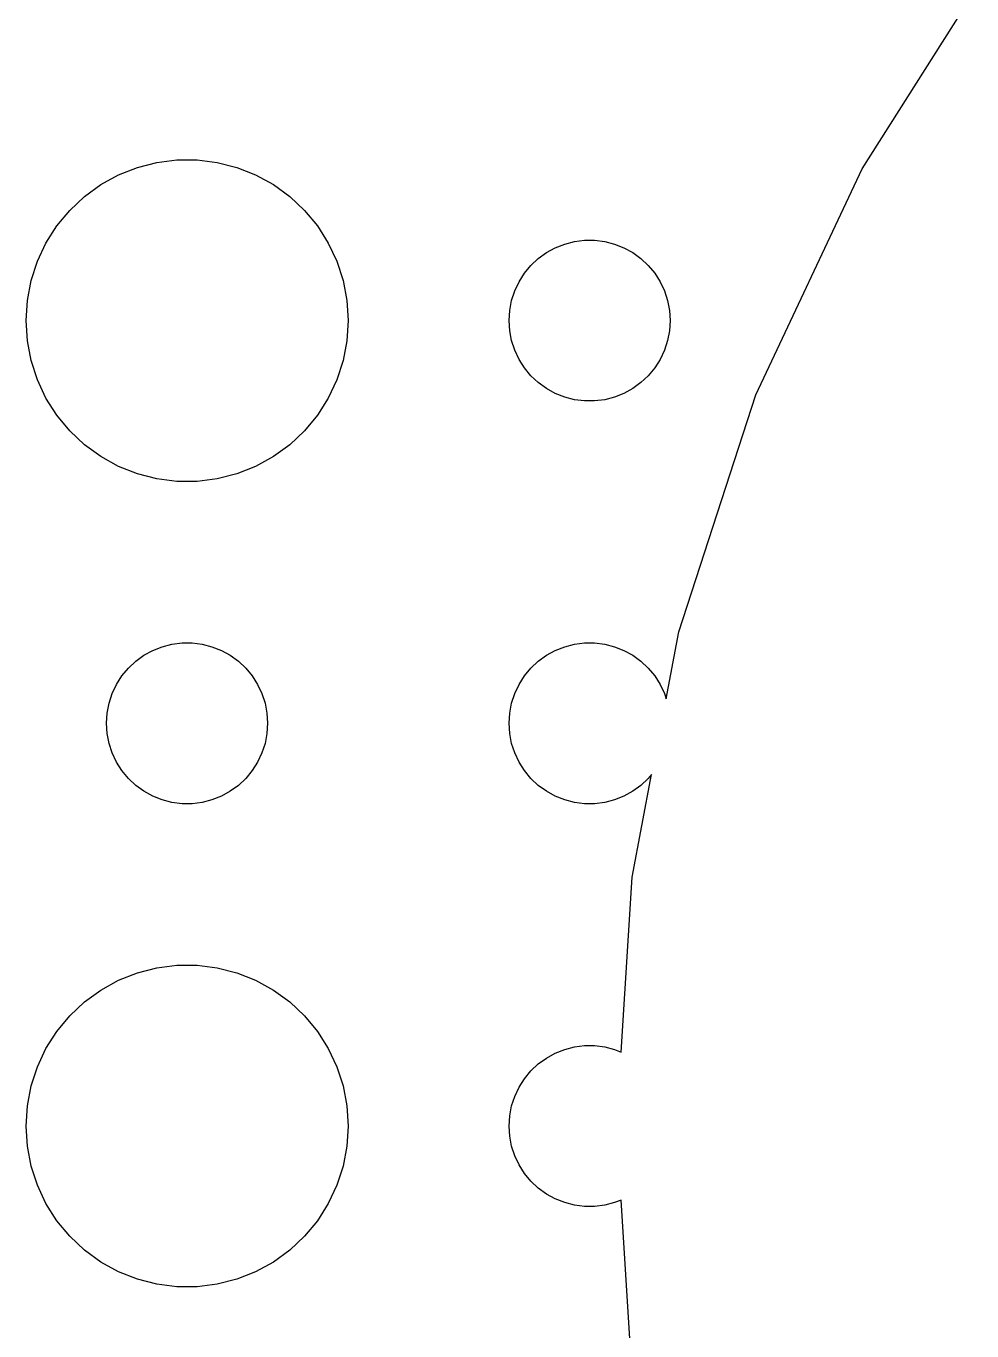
# Model space of a CAD drawing. Header units: metres. Extents: x -97 to 97, y -97 to 97.
# Drawn here: x -48 to -30.38, y -3.82 to 20.48 of the extents above; entities that cross this region are included whole.
import ezdxf

# ---------------------------------------------------------------- set-up
doc = ezdxf.new("R2010")
doc.units = ezdxf.units.M

msp = doc.modelspace()

# ---------------------------------------------------------------- linework, layer by layer
for p, q in [((-32.4233, 17.8249), (-30.376, 21.0509)), ((-45.5621, 17.9469), (-45.1884, 17.9941)), ((-45.1884, 17.9941), (-44.8116, 17.9941)), ((-44.8116, 17.9941), (-44.4379, 17.9469)), ((-46.2773, 17.7145), (-45.927, 17.8532)), ((-45.927, 17.8532), (-45.5621, 17.9469)), ((-44.4379, 17.9469), (-44.0729, 17.8532)), ((-44.0729, 17.8532), (-43.7227, 17.7145)), ((-34.4017, 13.6206), (-32.4233, 17.8249)), ((-46.9123, 17.3115), (-46.6075, 17.533)), ((-46.6075, 17.533), (-46.2773, 17.7145)), ((-43.7227, 17.7145), (-43.3925, 17.533)), ((-43.3925, 17.533), (-43.0877, 17.3115)), ((-47.1869, 17.0536), (-46.9123, 17.3115)), ((-43.0877, 17.3115), (-42.8131, 17.0536)), ((-47.427, 16.7634), (-47.1869, 17.0536)), ((-42.8131, 17.0536), (-42.5729, 16.7634)), ((-47.6289, 16.4453), (-47.427, 16.7634)), ((-42.5729, 16.7634), (-42.3711, 16.4453)), ((-47.7893, 16.1044), (-47.6289, 16.4453)), ((-42.3711, 16.4453), (-42.2107, 16.1044)), ((-38.3037, 16.2665), (-38.1387, 16.3572)), ((-38.1387, 16.3572), (-37.9635, 16.4266)), ((-37.9635, 16.4266), (-37.7811, 16.4734)), ((-37.7811, 16.4734), (-37.5942, 16.497)), ((-37.5942, 16.497), (-37.4058, 16.497)), ((-37.4058, 16.497), (-37.2189, 16.4734)), ((-37.2189, 16.4734), (-37.0365, 16.4266)), ((-37.0365, 16.4266), (-36.8613, 16.3572)), ((-36.8613, 16.3572), (-36.6963, 16.2665)), ((-47.9057, 15.7461), (-47.7893, 16.1044)), ((-42.2107, 16.1044), (-42.0942, 15.7461)), ((-38.5934, 16.0268), (-38.4561, 16.1558)), ((-38.4561, 16.1558), (-38.3037, 16.2665)), ((-36.6963, 16.2665), (-36.5439, 16.1558)), ((-36.5439, 16.1558), (-36.4065, 16.0268)), ((-38.8145, 15.7226), (-38.7135, 15.8817)), ((-38.7135, 15.8817), (-38.5934, 16.0268)), ((-36.4065, 16.0268), (-36.2865, 15.8817)), ((-36.2865, 15.8817), (-36.1855, 15.7226)), ((-47.9763, 15.376), (-47.9057, 15.7461)), ((-42.0942, 15.7461), (-42.0237, 15.376)), ((-38.8947, 15.5522), (-38.8145, 15.7226)), ((-36.1855, 15.7226), (-36.1053, 15.5522)), ((-48, 15), (-47.9763, 15.376)), ((-42.0237, 15.376), (-42, 15)), ((-38.9882, 15.188), (-38.9529, 15.373)), ((-38.9529, 15.373), (-38.8947, 15.5522)), ((-36.1053, 15.5522), (-36.0471, 15.373)), ((-36.0471, 15.373), (-36.0118, 15.188)), ((-39, 15), (-38.9882, 15.188)), ((-36.0118, 15.188), (-36, 15)), ((-47.9763, 14.624), (-48, 15)), ((-42, 15), (-42.0237, 14.624)), ((-38.9882, 14.812), (-39, 15)), ((-36, 15), (-36.0118, 14.812)), ((-47.9057, 14.2539), (-47.9763, 14.624)), ((-42.0237, 14.624), (-42.0942, 14.2539)), ((-38.9529, 14.627), (-38.9882, 14.812)), ((-38.8947, 14.4478), (-38.9529, 14.627)), ((-36.0471, 14.627), (-36.1053, 14.4478)), ((-36.0118, 14.812), (-36.0471, 14.627)), ((-38.8145, 14.2774), (-38.8947, 14.4478)), ((-36.1053, 14.4478), (-36.1855, 14.2774)), ((-47.7893, 13.8956), (-47.9057, 14.2539)), ((-42.0942, 14.2539), (-42.2107, 13.8956)), ((-38.7135, 14.1183), (-38.8145, 14.2774)), ((-38.5934, 13.9732), (-38.7135, 14.1183)), ((-36.2865, 14.1183), (-36.4065, 13.9732)), ((-36.1855, 14.2774), (-36.2865, 14.1183)), ((-47.6289, 13.5547), (-47.7893, 13.8956)), ((-42.2107, 13.8956), (-42.3711, 13.5547)), ((-38.4561, 13.8442), (-38.5934, 13.9732)), ((-36.4065, 13.9732), (-36.5439, 13.8442)), ((-38.3037, 13.7335), (-38.4561, 13.8442)), ((-38.1387, 13.6427), (-38.3037, 13.7335)), ((-37.9635, 13.5734), (-38.1387, 13.6427)), ((-36.8613, 13.6427), (-37.0365, 13.5734)), ((-36.6963, 13.7335), (-36.8613, 13.6427)), ((-36.5439, 13.8442), (-36.6963, 13.7335)), ((-35.8376, 9.20152), (-34.4017, 13.6206)), ((-47.427, 13.2366), (-47.6289, 13.5547)), ((-42.3711, 13.5547), (-42.5729, 13.2366)), ((-37.7811, 13.5266), (-37.9635, 13.5734)), ((-37.5942, 13.5029), (-37.7811, 13.5266)), ((-37.4058, 13.5029), (-37.5942, 13.5029)), ((-37.2189, 13.5266), (-37.4058, 13.5029)), ((-37.0365, 13.5734), (-37.2189, 13.5266)), ((-47.1869, 12.9464), (-47.427, 13.2366)), ((-42.5729, 13.2366), (-42.8131, 12.9464)), ((-46.9123, 12.6884), (-47.1869, 12.9464)), ((-42.8131, 12.9464), (-43.0877, 12.6884)), ((-46.6075, 12.467), (-46.9123, 12.6884)), ((-43.0877, 12.6884), (-43.3925, 12.467)), ((-46.2773, 12.2855), (-46.6075, 12.467)), ((-43.3925, 12.467), (-43.7227, 12.2855)), ((-45.927, 12.1468), (-46.2773, 12.2855)), ((-43.7227, 12.2855), (-44.0729, 12.1468)), ((-45.5621, 12.0531), (-45.927, 12.1468)), ((-45.1884, 12.0059), (-45.5621, 12.0531)), ((-44.8116, 12.0059), (-45.1884, 12.0059)), ((-44.4379, 12.0531), (-44.8116, 12.0059)), ((-44.0729, 12.1468), (-44.4379, 12.0531)), ((-45.2811, 8.97342), (-45.0942, 8.99704)), ((-45.0942, 8.99704), (-44.9058, 8.99704)), ((-44.9058, 8.99704), (-44.7189, 8.97342)), ((-37.7811, 8.97342), (-37.5942, 8.99704)), ((-37.5942, 8.99704), (-37.4058, 8.99704)), ((-37.4058, 8.99704), (-37.2189, 8.97342)), ((-36.0748, 7.95811), (-35.8376, 9.20152)), ((-45.9561, 8.65576), (-45.8037, 8.76648)), ((-45.8037, 8.76648), (-45.6387, 8.85724)), ((-45.6387, 8.85724), (-45.4635, 8.92657)), ((-45.4635, 8.92657), (-45.2811, 8.97342)), ((-44.7189, 8.97342), (-44.5365, 8.92657)), ((-44.5365, 8.92657), (-44.3613, 8.85724)), ((-44.3613, 8.85724), (-44.1963, 8.76648)), ((-44.1963, 8.76648), (-44.0439, 8.65576)), ((-38.4561, 8.65576), (-38.3037, 8.76648)), ((-38.3037, 8.76648), (-38.1387, 8.85724)), ((-38.1387, 8.85724), (-37.9635, 8.92657)), ((-37.9635, 8.92657), (-37.7811, 8.97342)), ((-37.2189, 8.97342), (-37.0365, 8.92657)), ((-37.0365, 8.92657), (-36.8613, 8.85724)), ((-36.8613, 8.85724), (-36.6963, 8.76648)), ((-36.6963, 8.76648), (-36.5439, 8.65576)), ((-46.2135, 8.38167), (-46.0934, 8.52681)), ((-46.0934, 8.52681), (-45.9561, 8.65576)), ((-44.0439, 8.65576), (-43.9065, 8.52681)), ((-43.9065, 8.52681), (-43.7865, 8.38167)), ((-38.7135, 8.38167), (-38.5934, 8.52681)), ((-38.5934, 8.52681), (-38.4561, 8.65576)), ((-36.5439, 8.65576), (-36.4065, 8.52681)), ((-36.4065, 8.52681), (-36.2865, 8.38167)), ((-46.3145, 8.22263), (-46.2135, 8.38167)), ((-43.7865, 8.38167), (-43.6855, 8.22263)), ((-38.8145, 8.22263), (-38.7135, 8.38167)), ((-36.2865, 8.38167), (-36.1855, 8.22263)), ((-46.4529, 7.87303), (-46.3947, 8.05219)), ((-46.3947, 8.05219), (-46.3145, 8.22263)), ((-43.6855, 8.22263), (-43.6053, 8.05219)), ((-43.6053, 8.05219), (-43.5471, 7.87303)), ((-38.9529, 7.87303), (-38.8947, 8.05219)), ((-38.8947, 8.05219), (-38.8145, 8.22263)), ((-36.1855, 8.22263), (-36.1053, 8.05219)), ((-36.1053, 8.05219), (-36.0748, 7.95811)), ((-46.4882, 7.68799), (-46.4529, 7.87303)), ((-43.5471, 7.87303), (-43.5118, 7.68799)), ((-38.9882, 7.68799), (-38.9529, 7.87303)), ((-46.5, 7.5), (-46.4882, 7.68799)), ((-43.5118, 7.68799), (-43.5, 7.5)), ((-39, 7.5), (-38.9882, 7.68799)), ((-46.4882, 7.312), (-46.5, 7.5)), ((-46.4529, 7.12695), (-46.4882, 7.312)), ((-43.5118, 7.312), (-43.5471, 7.12695)), ((-43.5, 7.5), (-43.5118, 7.312)), ((-38.9882, 7.312), (-39, 7.5)), ((-38.9529, 7.12695), (-38.9882, 7.312)), ((-46.3947, 6.9478), (-46.4529, 7.12695)), ((-43.5471, 7.12695), (-43.6053, 6.9478)), ((-38.8947, 6.9478), (-38.9529, 7.12695)), ((-46.3145, 6.77736), (-46.3947, 6.9478)), ((-43.6053, 6.9478), (-43.6855, 6.77736)), ((-38.8145, 6.77736), (-38.8947, 6.9478)), ((-46.2135, 6.61832), (-46.3145, 6.77736)), ((-46.0934, 6.47318), (-46.2135, 6.61832)), ((-43.7865, 6.61832), (-43.9065, 6.47318)), ((-43.6855, 6.77736), (-43.7865, 6.61832)), ((-38.7135, 6.61832), (-38.8145, 6.77736)), ((-38.5934, 6.47318), (-38.7135, 6.61832)), ((-45.9561, 6.34422), (-46.0934, 6.47318)), ((-45.8037, 6.23351), (-45.9561, 6.34422)), ((-44.0439, 6.34422), (-44.1963, 6.23351)), ((-43.9065, 6.47318), (-44.0439, 6.34422)), ((-38.4561, 6.34422), (-38.5934, 6.47318)), ((-38.3037, 6.23351), (-38.4561, 6.34422)), ((-36.7082, 4.63733), (-36.3435, 6.54938)), ((-36.5439, 6.34422), (-36.6963, 6.23351)), ((-36.4065, 6.47318), (-36.5439, 6.34422)), ((-36.3435, 6.54938), (-36.4065, 6.47318)), ((-45.6387, 6.14275), (-45.8037, 6.23351)), ((-45.4635, 6.07341), (-45.6387, 6.14275)), ((-44.3613, 6.14275), (-44.5365, 6.07341)), ((-44.1963, 6.23351), (-44.3613, 6.14275)), ((-38.1387, 6.14275), (-38.3037, 6.23351)), ((-37.9635, 6.07341), (-38.1387, 6.14275)), ((-36.8613, 6.14275), (-37.0365, 6.07341)), ((-36.6963, 6.23351), (-36.8613, 6.14275)), ((-45.2811, 6.02657), (-45.4635, 6.07341)), ((-45.0942, 6.00294), (-45.2811, 6.02657)), ((-44.9058, 6.00294), (-45.0942, 6.00294)), ((-44.7189, 6.02657), (-44.9058, 6.00294)), ((-44.5365, 6.07341), (-44.7189, 6.02657)), ((-37.7811, 6.02657), (-37.9635, 6.07341)), ((-37.5942, 6.00294), (-37.7811, 6.02657)), ((-37.4058, 6.00294), (-37.5942, 6.00294)), ((-37.2189, 6.02657), (-37.4058, 6.00294)), ((-37.0365, 6.07341), (-37.2189, 6.02657)), ((-36.9133, 1.37781), (-36.7082, 4.63733)), ((-45.927, 2.85316), (-45.5621, 2.94685)), ((-45.5621, 2.94685), (-45.1884, 2.99408)), ((-45.1884, 2.99408), (-44.8116, 2.99408)), ((-44.8116, 2.99408), (-44.4379, 2.94685)), ((-44.4379, 2.94685), (-44.0729, 2.85316)), ((-46.6075, 2.53297), (-46.2773, 2.71448)), ((-46.2773, 2.71448), (-45.927, 2.85316)), ((-44.0729, 2.85316), (-43.7227, 2.71448)), ((-43.7227, 2.71448), (-43.3925, 2.53297)), ((-46.9123, 2.31154), (-46.6075, 2.53297)), ((-43.3925, 2.53297), (-43.0877, 2.31154)), ((-47.1869, 2.05363), (-46.9123, 2.31154)), ((-43.0877, 2.31154), (-42.8131, 2.05363)), ((-47.427, 1.76335), (-47.1869, 2.05363)), ((-42.8131, 2.05363), (-42.5729, 1.76335)), ((-47.6289, 1.44525), (-47.427, 1.76335)), ((-42.5729, 1.76335), (-42.3711, 1.44525)), ((-37.9635, 1.42657), (-37.7811, 1.47342)), ((-37.7811, 1.47342), (-37.5942, 1.49704)), ((-37.5942, 1.49704), (-37.4058, 1.49704)), ((-37.4058, 1.49704), (-37.2189, 1.47342)), ((-37.2189, 1.47342), (-37.0365, 1.42657)), ((-47.7893, 1.10437), (-47.6289, 1.44525)), ((-42.3711, 1.44525), (-42.2107, 1.10437)), ((-38.4561, 1.15576), (-38.3037, 1.26648)), ((-38.3037, 1.26648), (-38.1387, 1.35724)), ((-38.1387, 1.35724), (-37.9635, 1.42657)), ((-37.0365, 1.42657), (-36.9133, 1.37781)), ((-47.9057, 0.74606), (-47.7893, 1.10437)), ((-42.2107, 1.10437), (-42.0942, 0.74606)), ((-38.7135, 0.88167), (-38.5934, 1.02681)), ((-38.5934, 1.02681), (-38.4561, 1.15576)), ((-47.9763, 0.37599), (-47.9057, 0.74606)), ((-42.0942, 0.74606), (-42.0237, 0.37599)), ((-38.8145, 0.72263), (-38.7135, 0.88167)), ((-38.9529, 0.37303), (-38.8947, 0.55219)), ((-38.8947, 0.55219), (-38.8145, 0.72263)), ((-48, 0), (-47.9763, 0.37599)), ((-42.0237, 0.37599), (-42, 0)), ((-38.9882, 0.18799), (-38.9529, 0.37303)), ((-47.9763, -0.37599), (-48, 0)), ((-42, 0), (-42.0237, -0.37599)), ((-39, 0), (-38.9882, 0.18799)), ((-38.9882, -0.18799), (-39, 0)), ((-38.9529, -0.37303), (-38.9882, -0.18799)), ((-47.9057, -0.74606), (-47.9763, -0.37599)), ((-42.0237, -0.37599), (-42.0942, -0.74606)), ((-38.8947, -0.55219), (-38.9529, -0.37303)), ((-38.8145, -0.72263), (-38.8947, -0.55219)), ((-38.7135, -0.88167), (-38.8145, -0.72263)), ((-47.7893, -1.10437), (-47.9057, -0.74606)), ((-42.0942, -0.74606), (-42.2107, -1.10437)), ((-38.5934, -1.02681), (-38.7135, -0.88167)), ((-47.6289, -1.44525), (-47.7893, -1.10437)), ((-42.2107, -1.10437), (-42.3711, -1.44525)), ((-38.4561, -1.15576), (-38.5934, -1.02681)), ((-38.3037, -1.26648), (-38.4561, -1.15576)), ((-47.427, -1.76335), (-47.6289, -1.44525)), ((-42.3711, -1.44525), (-42.5729, -1.76335)), ((-38.1387, -1.35724), (-38.3037, -1.26648)), ((-37.9635, -1.42657), (-38.1387, -1.35724)), ((-37.7811, -1.47342), (-37.9635, -1.42657)), ((-37.0365, -1.42657), (-37.2189, -1.47342)), ((-36.9133, -1.37781), (-37.0365, -1.42657)), ((-36.7082, -4.63733), (-36.9133, -1.37781)), ((-37.5942, -1.49704), (-37.7811, -1.47342)), ((-37.4058, -1.49704), (-37.5942, -1.49704)), ((-37.2189, -1.47342), (-37.4058, -1.49704)), ((-47.1869, -2.05363), (-47.427, -1.76335)), ((-42.5729, -1.76335), (-42.8131, -2.05363)), ((-46.9123, -2.31154), (-47.1869, -2.05363)), ((-42.8131, -2.05363), (-43.0877, -2.31154)), ((-46.6075, -2.53297), (-46.9123, -2.31154)), ((-43.0877, -2.31154), (-43.3925, -2.53297)), ((-46.2773, -2.71448), (-46.6075, -2.53297)), ((-43.3925, -2.53297), (-43.7227, -2.71448)), ((-45.927, -2.85316), (-46.2773, -2.71448)), ((-45.5621, -2.94685), (-45.927, -2.85316)), ((-44.0729, -2.85316), (-44.4379, -2.94685)), ((-43.7227, -2.71448), (-44.0729, -2.85316)), ((-45.1884, -2.99408), (-45.5621, -2.94685)), ((-44.8116, -2.99408), (-45.1884, -2.99408)), ((-44.4379, -2.94685), (-44.8116, -2.99408))]:
    msp.add_line(p, q)

doc.saveas('drawing.dxf')
